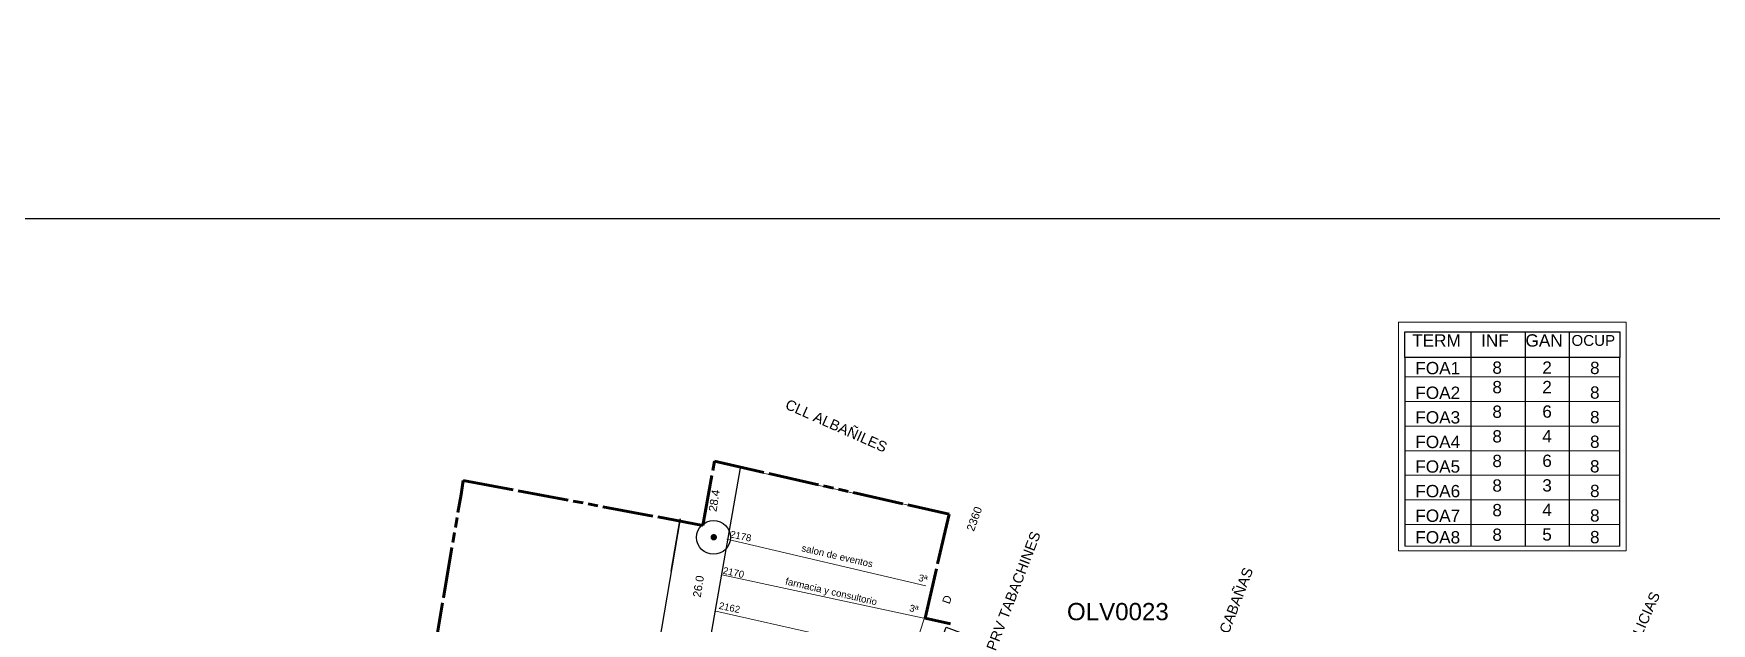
# Model space of a CAD drawing. Header units: millimetres. Extents: x -3867 to 635, y 1041 to 3666.
# Drawn here: x -1383.4 to -1053.3, y 1491.3 to 1607.4 of the extents above; entities that cross this region are included whole.
import ezdxf
from ezdxf.enums import TextEntityAlignment as Align

# ---------------------------------------------------------------- set-up
doc = ezdxf.new("R2010")
doc.units = ezdxf.units.MM
doc.linetypes.add('TLSIGC_007', pattern=[28, 10, -1, 10, -1, 2, -1, 2, -1])
for name, color, linetype, lineweight in [('APUNTADOR EXISTENTE', 100, 'Continuous', 5), ('CAJA DE EMPALMES EXISTENTE SECUNDARIO', 82, 'Continuous', 30), ('CLASIFICACION TIPO COMERCIAL TERCERA', 5, 'Continuous', 9), ('CLASIFICACION TIPO RESIDENCIAL D', 5, 'Continuous', 9), ('DETALLES DE EDIFICIOS', 160, 'Continuous', 5), ('DISTRITO', 42, 'TLSIGC_007', 60), ('LOTIFICACION 2003', 252, 'Continuous', 15), ('MARCO DE CONSTRUCCION', 7, 'Continuous', 5), ('MARCO Y LINEAS DE DATOS', 150, 'Continuous', 20), ('MEDIDAS ENTRE POSTES', 82, 'Continuous', 5), ('NOMBRE DE CALLES', 92, 'TLSIGC_017', 5), ('NUMEROS OFICIALES', 3, 'Continuous', 5), ('PLANIMETRIA 2003', 251, 'Continuous', 30), ('POSTES EXISTENTES SECUNDARIOS', 82, 'Continuous', 30)]:
    doc.layers.add(name, color=color, linetype=linetype, lineweight=lineweight)
doc.styles.get("Standard").update_dxf_attribs({"font": 'arial.ttf'})
doc.linetypes.add('TLSIGC_017', pattern='A,0.5,["=",Standard,S=1.6,R=0,X=-0.2,Y=-0.8],0.5', length=1)

msp = doc.modelspace()

# ---------------------------------------------------------------- hatches: boundary and pattern name
at = {"layer": 'MARCO Y LINEAS DE DATOS', "linetype": 'Continuous', "lineweight": 9}
h = msp.add_hatch(color=256, dxfattribs=at)
h.dxf.hatch_style = 1
h.paths.add_polyline_path([(-1159.82, 1132.17), (-1159.82, 1124.93), (-1146.18, 1124.93), (-1146.18, 1132.17)])
h.paths.add_polyline_path([(-1146.84, 1125.59), (-1159.16, 1125.59), (-1159.16, 1131.51), (-1146.84, 1131.51)], flags=16)
h.paths.add_polyline_path([(-1158.14, 1607.4), (-1147.87, 1607.4), (-1147.87, 1605.54), (-1158.14, 1605.54)], flags=9)
h.paths.add_polyline_path([(-1157.91, 1605.76), (-1148.08, 1605.76), (-1148.08, 1603.56), (-1157.91, 1603.56)], flags=9)
h = msp.add_hatch(color=256, dxfattribs=at)
h.dxf.hatch_style = 1
h.paths.add_polyline_path([(-1159.82, 1081.43), (-1159.82, 1074.18), (-1146.18, 1074.18), (-1146.18, 1081.43)])
h.paths.add_polyline_path([(-1146.84, 1074.85), (-1159.16, 1074.85), (-1159.16, 1080.77), (-1146.84, 1080.77)], flags=16)
h.paths.add_polyline_path([(-1158.14, 1556.66), (-1147.87, 1556.66), (-1147.87, 1554.79), (-1158.14, 1554.79)], flags=9)
h.paths.add_polyline_path([(-1157.91, 1555.01), (-1148.08, 1555.01), (-1148.08, 1552.82), (-1157.91, 1552.82)], flags=9)
at = {"layer": 'POSTES EXISTENTES SECUNDARIOS'}
h = msp.add_hatch(color=256, dxfattribs=at)
edge = h.paths.add_edge_path()
edge.add_arc((-1249.58, 1508.27), 0.638, 0, 360)

# ---------------------------------------------------------------- linework, layer by layer
at = {"linetype": 'Continuous', "lineweight": 30}
for points in [[(-1113.61, 1543.65), (-1113.61, 1548.7), (-1071.26, 1548.7), (-1071.26, 1543.65)], [(-1100.58, 1548.7), (-1100.58, 1506.52)], [(-1089.88, 1506.52), (-1089.88, 1548.7)], [(-1081.29, 1548.7), (-1081.29, 1506.52)], [(-1071.26, 1506.52), (-1071.26, 1543.65), (-1113.61, 1543.65), (-1113.61, 1506.52)]]:
    msp.add_lwpolyline(points, dxfattribs=at)
at = {"layer": 'CAJA DE EMPALMES EXISTENTE SECUNDARIO'}
msp.add_circle((-1249.62, 1508.24), 3.33, dxfattribs=at)
at = {"layer": 'DISTRITO'}
for points in [[(-1251.76, 1510.61), (-1249.45, 1523.21), (-1203.26, 1512.78), (-1208.01, 1492.32), (-1202.99, 1491.23)], [(-1302.55, 1260.69), (-1299.16, 1288.46), (-1298.49, 1292.25), (-1311.9, 1320.83), (-1305.94, 1367.97), (-1321.25, 1370.27), (-1309.33, 1457.92), (-1299.3, 1516.7), (-1298.9, 1519.42), (-1251.76, 1510.61), (-1251.76, 1510.61)]]:
    msp.add_lwpolyline(points, dxfattribs=at)
at = {"layer": 'LOTIFICACION 2003'}
for p, q in [((-1244.3, 1521.89), (-1203.57, 1512.88)), ((-1207.88, 1498.72), (-1246.98, 1507.88)), ((-1204.91, 1491.59), (-1248.02, 1500.84)), ((-1249.14, 1493.69), (-1206.45, 1484.11)), ((-1210.54, 1484.97), (-1207.9, 1493))]:
    msp.add_line(p, q, dxfattribs=at)
at = {"layer": 'MARCO DE CONSTRUCCION', "color": 7, "linetype": 'Continuous', "lineweight": 5}
for p, q in [((-1113.62, 1539.82), (-1071.26, 1539.82)), ((-1113.62, 1534.98), (-1071.26, 1534.98)), ((-1113.62, 1530.14), (-1071.26, 1530.14)), ((-1113.62, 1525.3), (-1071.26, 1525.3)), ((-1113.62, 1520.46), (-1071.26, 1520.46)), ((-1113.62, 1515.62), (-1071.26, 1515.62)), ((-1113.62, 1510.77), (-1071.26, 1510.77)), ((-1114.83, 1505.58), (-1070.07, 1505.58)), ((-1113.61, 1506.52), (-1071.26, 1506.52))]:
    msp.add_line(p, q, dxfattribs=at)
at = {"layer": 'MARCO DE CONSTRUCCION', "color": 7, "linetype": 'Continuous', "lineweight": 30}
msp.add_lwpolyline([(-1659.53, 1308.49), (-1681.1, 1308.49), (-1681.1, 1046.03), (-1659.53, 1046.03), (-1659.53, 1308.49), (-1659.53, 1046.03), (-859.6, 1046.03), (-859.6, 1570.96), (-1670.32, 1570.96), (-1670.32, 1308.49)], dxfattribs=at)
at = {"layer": 'MARCO DE CONSTRUCCION', "color": 7, "linetype": 'Continuous', "lineweight": 5}
for points in [[(-1114.83, 1505.58), (-1114.83, 1550.63)], [(-1114.83, 1550.63), (-1070.05, 1550.63)], [(-1070.07, 1505.58), (-1070.05, 1550.63)]]:
    msp.add_lwpolyline(points, dxfattribs=at)
at = {"layer": 'PLANIMETRIA 2003'}
for p, q in [((-1244.34, 1522.12), (-1244.44, 1521.54)), ((-1281.12, 1364.84), (-1256.14, 1511.89)), ((-1257.97, 1501.61), (-1256.17, 1511.9))]:
    msp.add_line(p, q, dxfattribs=at)
msp.add_lwpolyline([(-1244.44, 1521.54), (-1259.27, 1437.16), (-1228.29, 1424.84), (-1203.85, 1490.56), (-1198.26, 1488.46)], dxfattribs=at)

# ---------------------------------------------------------------- texts
at = {"layer": 'APUNTADOR EXISTENTE', "color": 1}
for s, height, p in [('FOA1', 2.421, (-1107.12, 1541.56)), ('8', 2.42, (-1095.43, 1541.65)), ('2', 2.42, (-1085.61, 1541.68)), ('8', 2.42, (-1076.21, 1541.6)), ('8', 2.42, (-1095.43, 1537.82)), ('2', 2.42, (-1085.61, 1537.85)), ('FOA2', 2.421, (-1107.12, 1536.71)), ('8', 2.42, (-1076.21, 1536.75)), ('FOA3', 2.421, (-1107.12, 1531.87)), ('8', 2.42, (-1095.43, 1532.98)), ('6', 2.42, (-1085.61, 1533.01)), ('8', 2.42, (-1076.21, 1531.91)), ('8', 2.42, (-1095.43, 1528.13)), ('4', 2.42, (-1085.61, 1528.16)), ('FOA4', 2.421, (-1107.12, 1527.03)), ('8', 2.42, (-1076.21, 1527.07)), ('FOA5', 2.421, (-1107.13, 1522.19)), ('8', 2.42, (-1095.43, 1523.29)), ('6', 2.42, (-1085.61, 1523.32)), ('8', 2.42, (-1076.22, 1522.23)), ('8', 2.42, (-1095.43, 1518.45)), ('3', 2.42, (-1085.61, 1518.48)), ('FOA6', 2.421, (-1107.12, 1517.35)), ('8', 2.42, (-1076.21, 1517.39)), ('FOA7', 2.421, (-1107.12, 1512.51)), ('8', 2.42, (-1095.43, 1513.61)), ('4', 2.42, (-1085.61, 1513.64)), ('8', 2.42, (-1076.21, 1512.55)), ('FOA8', 2.421, (-1107.12, 1508.26)), ('8', 2.42, (-1095.43, 1508.77)), ('5', 2.42, (-1085.61, 1508.8)), ('8', 2.42, (-1076.21, 1508.3))]:
    msp.add_text(s, height=height, dxfattribs=at).set_placement(p, align=Align.MIDDLE)
at = {"layer": 'CLASIFICACION TIPO COMERCIAL TERCERA'}
for p in [(-1209.41, 1499.7), (-1211.2, 1493.74)]:
    msp.add_text('3ª', height=1.358, rotation=347, dxfattribs=at).set_placement(p)
at = {"layer": 'CLASIFICACION TIPO RESIDENCIAL D'}
msp.add_text('D', height=1.58, rotation=70, dxfattribs=at).set_placement((-1203.21, 1495))
at = {"layer": 'DETALLES DE EDIFICIOS'}
for s, p in [('salon de eventos', (-1232.41, 1505.54)), ('farmacia y consultorio', (-1235.59, 1499))]:
    msp.add_text(s, height=1.3576, rotation=347, dxfattribs=at).set_placement(p)
at = {"layer": 'DISTRITO'}
msp.add_text('OLV0023', height=3.394, dxfattribs=at).set_placement((-1180.08, 1491.94))
at = {"layer": 'MARCO DE CONSTRUCCION', "color": 0}
for s, height, p in [('TERM', 2.421, (-1107.37, 1547)), ('INF', 2.421, (-1095.87, 1547)), ('GAN', 2.421, (-1086.19, 1547)), ('OCUP', 2.13, (-1076.51, 1547))]:
    msp.add_text(s, height=height, dxfattribs=at).set_placement(p, align=Align.MIDDLE)
at = {"layer": 'MEDIDAS ENTRE POSTES'}
for s, p in [('28.4', (-1249.05, 1513.22)), ('26.0', (-1252.16, 1496.34))]:
    msp.add_text(s, height=1.584, rotation=81, dxfattribs=at).set_placement(p)
at = {"layer": 'NOMBRE DE CALLES'}
for s, rotation, p in [('CLL ALBAÑILES', 336, (-1235.7, 1533.66)), ('PRV TABACHINES', 69, (-1194.11, 1485.76)), ('CLL CABAÑAS', 69, (-1150.42, 1483.52)), ('PRV DELICIAS', 66, (-1071.28, 1479.05))]:
    msp.add_text(s, height=2.0364, rotation=rotation, dxfattribs=at).set_placement(p)
at = {"layer": 'NUMEROS OFICIALES'}
for s, height, rotation, p in [('2360', 1.584, 70, (-1198.41, 1509.3)), ('2178', 1.358, 348, (-1246.46, 1508.27)), ('2170', 1.358, 348, (-1247.89, 1501.11)), ('2162', 1.358, 348, (-1248.68, 1494.2))]:
    msp.add_text(s, height=height, rotation=rotation, dxfattribs=at).set_placement(p)

doc.saveas('drawing.dxf')
